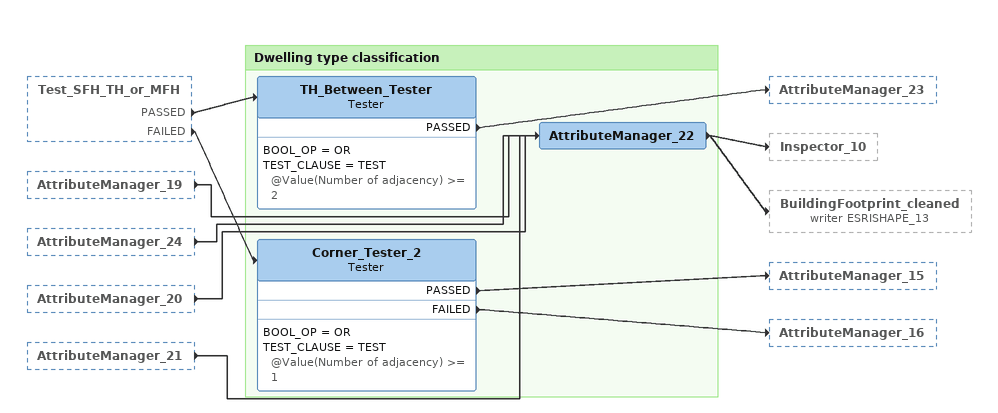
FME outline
Test_SFH_TH_or_MFH [outside]
    PASSED -> TH_Between_Tester
    FAILED -> Corner_Tester_2
AttributeManager_19 [outside]
    -> AttributeManager_22
AttributeManager_24 [outside]
    -> AttributeManager_22
AttributeManager_20 [outside]
    -> AttributeManager_22
AttributeManager_21 [outside]
    -> AttributeManager_22

Bookmark: Dwelling type classification
TH_Between_Tester: Tester
    BOOL_OP = OR
    TEST_CLAUSE = TEST @Value(Number of adjacency) >= 2
    PASSED -> AttributeManager_23
Corner_Tester_2: Tester
    BOOL_OP = OR
    TEST_CLAUSE = TEST @Value(Number of adjacency) >= 1
    PASSED -> AttributeManager_15
    FAILED -> AttributeManager_16
AttributeManager_22
    -> Inspector_10
    -> BuildingFootprint_cleaned (writer ESRISHAPE_13)
